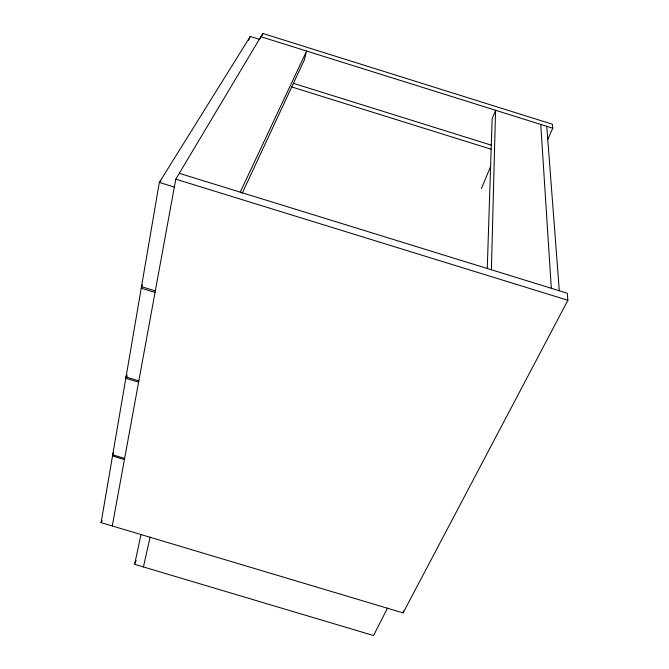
<?xml version="1.0" encoding="UTF-8"?>
<svg xmlns="http://www.w3.org/2000/svg" width="669" height="669" viewBox="0 0 669 669"><rect width="100%" height="100%" fill="white"/><g stroke="black" fill="none" stroke-linecap="round" stroke-linejoin="round"><path stroke-width="1" d="M491.397 269.766L495.57 110.268L492.15 118.756L487.266 268.302M113.412 454.084L112.517 455.974L101.111 522.631L403.114 612.913L403.323 610.998M142.238 286.374L141.234 288.197L126.04 376.982L138.843 380.862M155.325 290.881L141.494 286.658L159.331 182.428L250.29 36.452L259.513 39.337M112.267 525.968L175.78 179.175L262.808 33.45L552.435 124.25L552.778 128.197L547.643 139.612M141.025 534.456L134.62 564.327L373.57 635.55L387.468 608.129M260.408 38.735L260.86 36.703L552.778 128.197M262.348 35.482L262.808 33.45M143.417 566.944L150.099 537.174M101.872 520.683L101.111 522.631L101.964 520.733M135.004 563.357L136.158 560.446M113.487 452.896L112.71 454.828L124.643 458.416M126.834 375.058L126.04 376.982L126.976 375.125M481.421 188.533L490.628 166.439M141.494 286.658L142.321 284.751M248.625 40.274L250.29 36.452M242.153 193.349L304.336 59.942L306.619 51.045L240.23 192.154M113.605 452.946L112.71 454.828L125.814 378.294L126.75 376.438M403.114 612.913L567.889 300.272L567.27 293.214L179.275 173.321M113.596 454.192L112.517 455.974L124.434 459.561M127.001 376.58L125.814 378.294L138.6 382.175M160.953 181.115L159.331 182.428L174.333 187.061M141.234 288.197L155.041 292.42M175.78 179.175L567.889 300.272M293.524 83.374L491.046 145.081M291.517 86.878L491.021 149.187M546.765 126.307L559.301 290.756M540.753 124.426L551.323 288.289"/></g></svg>
